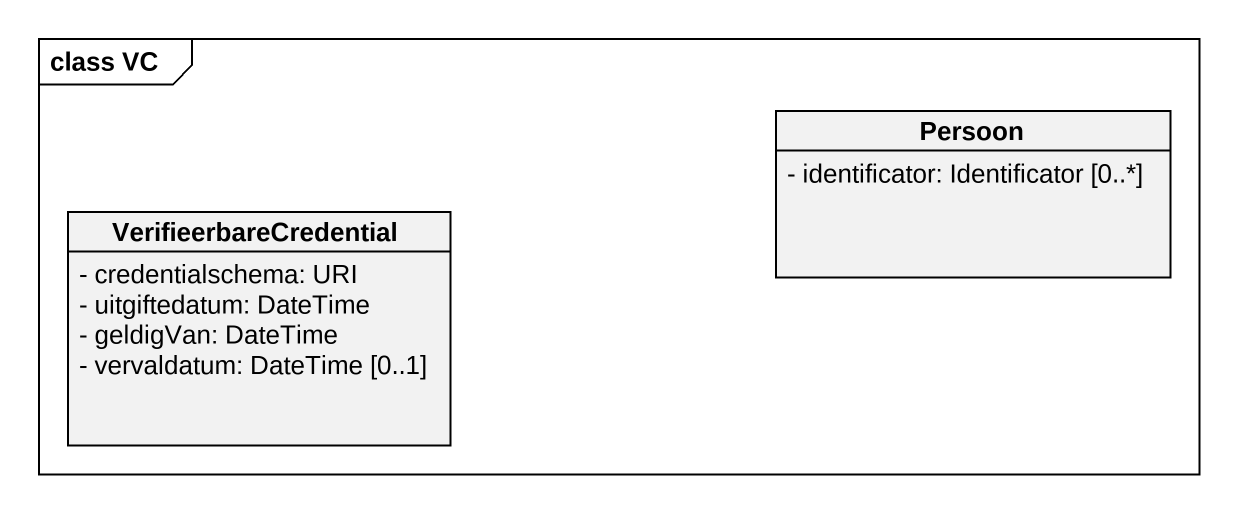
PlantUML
@startuml
mainframe class VC
hide circle
hide empty members
skinparam classAttributeIconSize 0
class Persoon {
  - identificator: Identificator [0..*]
}
class VerifieerbareCredential {
  - credentialschema: URI
  - uitgiftedatum: DateTime
  - geldigVan: DateTime
  - vervaldatum: DateTime [0..1]
}
@enduml
